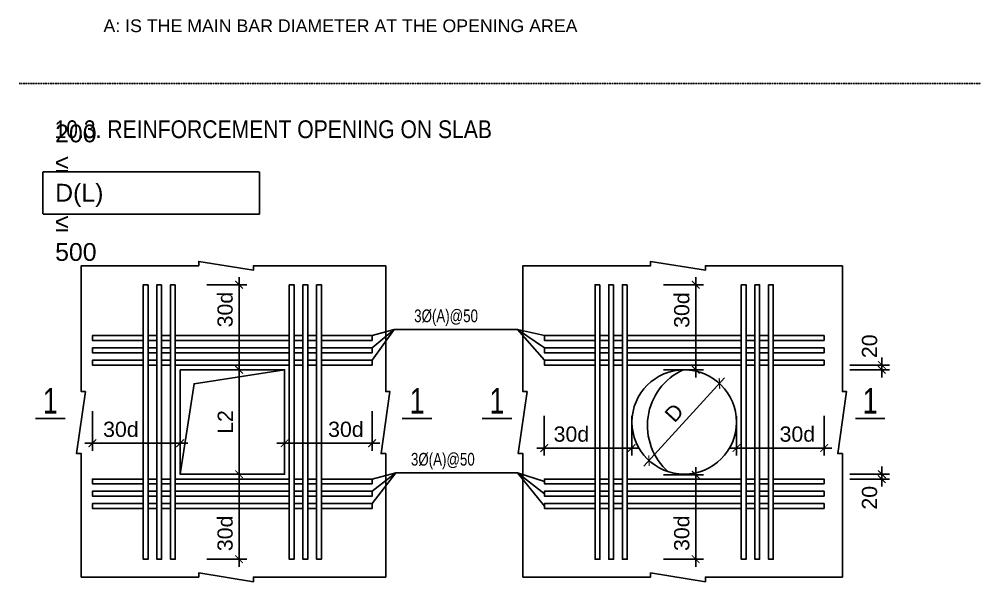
# Model space of a CAD drawing. Header units: millimetres. Extents: x -241424 to 696054, y -125618 to 93710.
# Drawn here: x 160883 to 179814, y -51086 to -40010 of the extents above; entities that cross this region are included whole.
import ezdxf
from ezdxf.enums import TextEntityAlignment as Align

# ---------------------------------------------------------------- set-up
doc = ezdxf.new("R2010")
doc.units = ezdxf.units.MM
doc.header["$LTSCALE"] = 7
doc.header["$PDMODE"] = 3
doc.linetypes.add('HIDDEN', pattern=[0.375, 0.25, -0.125])
doc.layers.get('0').update_dxf_attribs({"linetype": 'CONTINUOUS'})
doc.layers.get('Defpoints').update_dxf_attribs({"color": 6, "linetype": 'CONTINUOUS'})
for name, color, linetype in [('CDC_02_DIM', 1, 'CONTINUOUS'), ('CDC_03_BORDER', 3, 'CONTINUOUS'), ('CDC_04_HIDDEN', 8, 'HIDDEN'), ('CDC_05_STEEL', 4, 'CONTINUOUS'), ('CDC_06_TEXT', 2, 'CONTINUOUS'), ('CDC_11_NOTE', 8, 'CONTINUOUS')]:
    doc.layers.add(name, color=color, linetype=linetype)
doc.styles.add('ARIAL', font='arial.ttf')
doc.dimstyles.new('DIM1-25', dxfattribs={"dimscale": 1.2, "dimtxt": 250, "dimasz": 125, "dimexe": 125, "dimexo": 0.06, "dimgap": 100, "dimtad": 1, "dimdec": 0, "dimzin": 0, "dimdsep": 46, "dimtxsty": 'ARIAL', "dimblk": 'ARCHTICK', "dimcen": 100, "dimdle": 125, "dimclrd": 256, "dimclre": 1, "dimclrt": 2, "dimadec": 0, "dimazin": 0, "dimtfac": 1, "dimtdec": 0, "dimtix": 1, "dimtmove": 2, "dimatfit": 0, "dimfxl": 1, "dimtolj": 1, "dimtzin": 0, "dimarcsym": 0})

# ---------------------------------------------------------------- blocks, each defined once
blk = doc.blocks.new('_ArchTick')
at = {"color": 0, "linetype": 'ByBlock', "const_width": 0.15}
blk.add_lwpolyline([(-0.5, -0.5), (0.5, 0.5)], dxfattribs=at)
blk = doc.blocks.new('*D432')
at = {"layer": 'CDC_02_DIM', "lineweight": -2, "transparency": 16777216}
blk.add_line((174202, -50792), (174202, -48828), dxfattribs=at)
at = {"layer": 'CDC_02_DIM', "color": 1, "lineweight": -2, "transparency": 16777216}
for p, q in [((173569, -48978), (174352, -48978)), ((173569, -50642), (174352, -50642))]:
    blk.add_line(p, q, dxfattribs=at)
at = {"layer": 'Defpoints', "color": 0, "transparency": 16777216}
for p in [(173569, -48978), (174202, -48978), (173569, -50642)]:
    blk.add_point(p, dxfattribs=at)
at = {"layer": 'CDC_02_DIM', "lineweight": -2, "transparency": 16777216, "xscale": 150, "yscale": 150, "zscale": 150}
for p, rotation in [((174202, -48978), 90), ((174202, -50642), 270)]:
    blk.add_blockref('_ArchTick', p, dxfattribs=dict(at, rotation=rotation))
at = {"layer": 'CDC_02_DIM', "color": 2, "transparency": 16777216, "insert": (173928, -50130), "char_height": 300, "attachment_point": 5, "rotation": 90, "style": 'ARIAL'}
blk.add_mtext('\\A1;30d', dxfattribs=at)
blk = doc.blocks.new('*D433')
at = {"layer": 'CDC_02_DIM', "lineweight": -2, "transparency": 16777216}
blk.add_line((165211, -50792), (165211, -48819), dxfattribs=at)
at = {"layer": 'CDC_02_DIM', "color": 1, "lineweight": -2, "transparency": 16777216}
for p, q in [((164578, -48969), (165361, -48969)), ((164578, -50642), (165361, -50642))]:
    blk.add_line(p, q, dxfattribs=at)
at = {"layer": 'Defpoints', "color": 0, "transparency": 16777216}
for p in [(164578, -48969), (165211, -48969), (164578, -50642)]:
    blk.add_point(p, dxfattribs=at)
at = {"layer": 'CDC_02_DIM', "lineweight": -2, "transparency": 16777216, "xscale": 150, "yscale": 150, "zscale": 150}
for p, rotation in [((165211, -48969), 90), ((165211, -50642), 270)]:
    blk.add_blockref('_ArchTick', p, dxfattribs=dict(at, rotation=rotation))
at = {"layer": 'CDC_02_DIM', "color": 2, "transparency": 16777216, "insert": (164937, -50133), "char_height": 300, "attachment_point": 5, "rotation": 90, "style": 'ARIAL'}
blk.add_mtext('\\A1;30d', dxfattribs=at)
blk = doc.blocks.new('*D441')
at = {"layer": 'CDC_02_DIM', "color": 1, "lineweight": -2, "transparency": 16777216}
for p, q in [((175004, -47820), (175004, -48603)), ((176730, -47820), (176730, -48603))]:
    blk.add_line(p, q, dxfattribs=at)
at = {"layer": 'CDC_02_DIM', "lineweight": -2, "transparency": 16777216}
blk.add_line((176880, -48453), (174854, -48453), dxfattribs=at)
at = {"layer": 'Defpoints', "color": 0, "transparency": 16777216}
for p in [(175004, -47820), (176730, -47820), (175004, -48453)]:
    blk.add_point(p, dxfattribs=at)
at = {"layer": 'CDC_02_DIM', "lineweight": -2, "transparency": 16777216, "xscale": 150, "yscale": 150, "zscale": 150, "rotation": 180}
blk.add_blockref('_ArchTick', (175004, -48453), dxfattribs=at)
at = {"layer": 'CDC_02_DIM', "lineweight": -2, "transparency": 16777216, "xscale": 150, "yscale": 150, "zscale": 150}
blk.add_blockref('_ArchTick', (176730, -48453), dxfattribs=at)
at = {"layer": 'CDC_02_DIM', "color": 2, "transparency": 16777216, "insert": (176203, -48180), "char_height": 300, "attachment_point": 5, "style": 'ARIAL'}
blk.add_mtext('\\A1;30d', dxfattribs=at)
blk = doc.blocks.new('*D442')
at = {"layer": 'CDC_02_DIM', "color": 1, "lineweight": -2, "transparency": 16777216}
for p, q in [((164578, -45239), (165361, -45239)), ((164578, -46912), (165361, -46912))]:
    blk.add_line(p, q, dxfattribs=at)
at = {"layer": 'CDC_02_DIM', "lineweight": -2, "transparency": 16777216}
blk.add_line((165211, -45089), (165211, -47062), dxfattribs=at)
at = {"layer": 'Defpoints', "color": 0, "transparency": 16777216}
for p in [(164578, -45239), (164578, -46912), (165211, -46912)]:
    blk.add_point(p, dxfattribs=at)
at = {"layer": 'CDC_02_DIM', "lineweight": -2, "transparency": 16777216, "xscale": 150, "yscale": 150, "zscale": 150}
for p, rotation in [((165211, -45239), 90), ((165211, -46912), 270)]:
    blk.add_blockref('_ArchTick', p, dxfattribs=dict(at, rotation=rotation))
at = {"layer": 'CDC_02_DIM', "color": 2, "transparency": 16777216, "insert": (164937, -45727), "char_height": 300, "attachment_point": 5, "rotation": 90, "style": 'ARIAL'}
blk.add_mtext('\\A1;30d', dxfattribs=at)
blk = doc.blocks.new('*D443')
at = {"layer": 'CDC_02_DIM', "color": 1, "lineweight": -2, "transparency": 16777216}
for p, q in [((162324, -47726), (162324, -48509)), ((164050, -47726), (164050, -48509))]:
    blk.add_line(p, q, dxfattribs=at)
at = {"layer": 'CDC_02_DIM', "lineweight": -2, "transparency": 16777216}
blk.add_line((162174, -48359), (164200, -48359), dxfattribs=at)
at = {"layer": 'Defpoints', "color": 0, "transparency": 16777216}
for p in [(162324, -47726), (164050, -47726), (164050, -48359)]:
    blk.add_point(p, dxfattribs=at)
at = {"layer": 'CDC_02_DIM', "lineweight": -2, "transparency": 16777216, "xscale": 150, "yscale": 150, "zscale": 150, "rotation": 180}
blk.add_blockref('_ArchTick', (162324, -48359), dxfattribs=at)
at = {"layer": 'CDC_02_DIM', "lineweight": -2, "transparency": 16777216, "xscale": 150, "yscale": 150, "zscale": 150}
blk.add_blockref('_ArchTick', (164050, -48359), dxfattribs=at)
at = {"layer": 'CDC_02_DIM', "color": 2, "transparency": 16777216, "insert": (162884, -48086), "char_height": 300, "attachment_point": 5, "style": 'ARIAL'}
blk.add_mtext('\\A1;30d', dxfattribs=at)
blk = doc.blocks.new('*D444')
at = {"layer": 'CDC_02_DIM', "color": 1, "lineweight": -2, "transparency": 16777216}
for p, q in [((166107, -47726), (166107, -48509)), ((167832, -47726), (167832, -48509))]:
    blk.add_line(p, q, dxfattribs=at)
at = {"layer": 'CDC_02_DIM', "lineweight": -2, "transparency": 16777216}
blk.add_line((167982, -48359), (165957, -48359), dxfattribs=at)
at = {"layer": 'Defpoints', "color": 0, "transparency": 16777216}
for p in [(166107, -47726), (167832, -47726), (166107, -48359)]:
    blk.add_point(p, dxfattribs=at)
at = {"layer": 'CDC_02_DIM', "lineweight": -2, "transparency": 16777216, "xscale": 150, "yscale": 150, "zscale": 150, "rotation": 180}
blk.add_blockref('_ArchTick', (166107, -48359), dxfattribs=at)
at = {"layer": 'CDC_02_DIM', "lineweight": -2, "transparency": 16777216, "xscale": 150, "yscale": 150, "zscale": 150}
blk.add_blockref('_ArchTick', (167832, -48359), dxfattribs=at)
at = {"layer": 'CDC_02_DIM', "color": 2, "transparency": 16777216, "insert": (167314, -48086), "char_height": 300, "attachment_point": 5, "style": 'ARIAL'}
blk.add_mtext('\\A1;30d', dxfattribs=at)
blk = doc.blocks.new('*D415')
at = {"layer": 'CDC_02_DIM', "color": 1, "lineweight": -2, "transparency": 16777216}
for p, q in [((173569, -45239), (174352, -45239)), ((173569, -46912), (174352, -46912))]:
    blk.add_line(p, q, dxfattribs=at)
at = {"layer": 'CDC_02_DIM', "lineweight": -2, "transparency": 16777216}
blk.add_line((174202, -45089), (174202, -47062), dxfattribs=at)
at = {"layer": 'Defpoints', "color": 0, "transparency": 16777216}
for p in [(173569, -45239), (173569, -46912), (174202, -46912)]:
    blk.add_point(p, dxfattribs=at)
at = {"layer": 'CDC_02_DIM', "lineweight": -2, "transparency": 16777216, "xscale": 150, "yscale": 150, "zscale": 150}
for p, rotation in [((174202, -45239), 90), ((174202, -46912), 270)]:
    blk.add_blockref('_ArchTick', p, dxfattribs=dict(at, rotation=rotation))
at = {"layer": 'CDC_02_DIM', "color": 2, "transparency": 16777216, "insert": (173928, -45737), "char_height": 300, "attachment_point": 5, "rotation": 90, "style": 'ARIAL'}
blk.add_mtext('\\A1;30d', dxfattribs=at)
blk = doc.blocks.new('*D416')
at = {"layer": 'CDC_02_DIM', "color": 1, "lineweight": -2, "transparency": 16777216}
for p, q in [((171221, -47820), (171221, -48603)), ((172941, -47820), (172941, -48603))]:
    blk.add_line(p, q, dxfattribs=at)
at = {"layer": 'CDC_02_DIM', "lineweight": -2, "transparency": 16777216}
blk.add_line((171071, -48453), (173091, -48453), dxfattribs=at)
at = {"layer": 'Defpoints', "color": 0, "transparency": 16777216}
for p in [(171221, -47820), (172941, -47820), (172941, -48453)]:
    blk.add_point(p, dxfattribs=at)
at = {"layer": 'CDC_02_DIM', "lineweight": -2, "transparency": 16777216, "xscale": 150, "yscale": 150, "zscale": 150, "rotation": 180}
blk.add_blockref('_ArchTick', (171221, -48453), dxfattribs=at)
at = {"layer": 'CDC_02_DIM', "lineweight": -2, "transparency": 16777216, "xscale": 150, "yscale": 150, "zscale": 150}
blk.add_blockref('_ArchTick', (172941, -48453), dxfattribs=at)
at = {"layer": 'CDC_02_DIM', "color": 2, "transparency": 16777216, "insert": (171754, -48180), "char_height": 300, "attachment_point": 5, "style": 'ARIAL'}
blk.add_mtext('\\A1;30d', dxfattribs=at)
blk = doc.blocks.new('*D417')
at = {"layer": 'CDC_02_DIM', "lineweight": -2, "transparency": 16777216}
for p, q in [((177866, -46818), (177866, -46668)), ((177866, -46818), (177866, -46912)), ((177866, -46912), (177866, -47062))]:
    blk.add_line(p, q, dxfattribs=at)
at = {"layer": 'CDC_02_DIM', "color": 1, "lineweight": -2, "transparency": 16777216}
for p, q in [((177233, -46818), (178016, -46818)), ((177233, -46912), (178016, -46912))]:
    blk.add_line(p, q, dxfattribs=at)
at = {"layer": 'Defpoints', "color": 0, "transparency": 16777216}
for p in [(177233, -46818), (177233, -46912), (177866, -46912)]:
    blk.add_point(p, dxfattribs=at)
at = {"layer": 'CDC_02_DIM', "lineweight": -2, "transparency": 16777216, "xscale": 150, "yscale": 150, "zscale": 150}
for p, rotation in [((177866, -46818), 270), ((177866, -46912), 90)]:
    blk.add_blockref('_ArchTick', p, dxfattribs=dict(at, rotation=rotation))
at = {"layer": 'CDC_02_DIM', "color": 2, "transparency": 16777216, "insert": (177625, -46449), "char_height": 300, "attachment_point": 5, "rotation": 90, "style": 'ARIAL'}
blk.add_mtext('\\A1;20', dxfattribs=at)
blk = doc.blocks.new('*D418')
at = {"layer": 'CDC_02_DIM', "lineweight": -2, "transparency": 16777216}
blk.add_line((174770, -47070), (173181, -48811), dxfattribs=at)
at = {"layer": 'Defpoints', "color": 0, "transparency": 16777216}
for p in [(174669, -47181), (173282, -48700)]:
    blk.add_point(p, dxfattribs=at)
at = {"layer": 'CDC_02_DIM', "lineweight": -2, "transparency": 16777216, "xscale": 150, "yscale": 150, "zscale": 150}
for p, rotation in [((174669, -47181), 47.62635497643354), ((173282, -48700), 227.6263549764336)]:
    blk.add_blockref('_ArchTick', p, dxfattribs=dict(at, rotation=rotation))
at = {"layer": 'CDC_02_DIM', "color": 2, "transparency": 16777216, "insert": (173776, -47758), "char_height": 300, "attachment_point": 5, "rotation": 47.6264, "style": 'ARIAL'}
blk.add_mtext('\\A1;D', dxfattribs=at)
blk = doc.blocks.new('*D409')
at = {"layer": 'CDC_02_DIM', "color": 1, "lineweight": -2, "transparency": 16777216}
for p, q in [((164578, -46912), (165361, -46912)), ((164578, -48969), (165361, -48969))]:
    blk.add_line(p, q, dxfattribs=at)
at = {"layer": 'CDC_02_DIM', "lineweight": -2, "transparency": 16777216}
blk.add_line((165211, -49119), (165211, -46762), dxfattribs=at)
at = {"layer": 'Defpoints', "color": 0, "transparency": 16777216}
for p in [(164578, -46912), (165211, -46912), (164578, -48969)]:
    blk.add_point(p, dxfattribs=at)
at = {"layer": 'CDC_02_DIM', "lineweight": -2, "transparency": 16777216, "xscale": 150, "yscale": 150, "zscale": 150}
for p, rotation in [((165211, -46912), 90), ((165211, -48969), 270)]:
    blk.add_blockref('_ArchTick', p, dxfattribs=dict(at, rotation=rotation))
at = {"layer": 'CDC_02_DIM', "color": 2, "transparency": 16777216, "insert": (164940, -47940), "char_height": 300, "attachment_point": 5, "rotation": 90, "style": 'ARIAL'}
blk.add_mtext('\\A1;L2', dxfattribs=at)
blk = doc.blocks.new('*D410')
at = {"layer": 'CDC_02_DIM', "lineweight": -2, "transparency": 16777216}
for p, q in [((177866, -48969), (177866, -48819)), ((177866, -49063), (177866, -48969)), ((177866, -49063), (177866, -49213))]:
    blk.add_line(p, q, dxfattribs=at)
at = {"layer": 'CDC_02_DIM', "color": 1, "lineweight": -2, "transparency": 16777216}
for p, q in [((177233, -48969), (178016, -48969)), ((177233, -49063), (178016, -49063))]:
    blk.add_line(p, q, dxfattribs=at)
at = {"layer": 'Defpoints', "color": 0, "transparency": 16777216}
for p in [(177233, -48969), (177866, -48969), (177233, -49063)]:
    blk.add_point(p, dxfattribs=at)
at = {"layer": 'CDC_02_DIM', "lineweight": -2, "transparency": 16777216, "xscale": 150, "yscale": 150, "zscale": 150}
for p, rotation in [((177866, -48969), 270), ((177866, -49063), 90)]:
    blk.add_blockref('_ArchTick', p, dxfattribs=dict(at, rotation=rotation))
at = {"layer": 'CDC_02_DIM', "color": 2, "transparency": 16777216, "insert": (177625, -49432), "char_height": 300, "attachment_point": 5, "rotation": 90, "style": 'ARIAL'}
blk.add_mtext('\\A1;20', dxfattribs=at)

msp = doc.modelspace()

# ---------------------------------------------------------------- linework, layer by layer
at = {"layer": 'CDC_03_BORDER'}
for points in [[(168099.3, -44862.3), (168099.3, -47341.1), (168182.1, -47341.1), (168007.7, -48562.2), (168099.3, -48562.2), (168099.3, -50994.4), (165494.9, -50994.4), (165494.9, -51086), (164416.4, -50911.7), (164416.4, -50994.4), (162104.6, -50994.4), (162104.6, -48562.2), (162013.1, -48562.2), (162187.4, -47341.1), (162104.6, -47341.1), (162104.6, -44862.3), (164416.4, -44862.3), (164416.4, -44779.6), (165494.9, -44953.9), (165494.9, -44862.3)], [(177090.3, -44862.3), (177090.3, -47341.1), (177173, -47341.1), (176998.7, -48562.2), (177090.3, -48562.2), (177090.3, -50994.4), (174392.2, -50994.4), (174392.2, -51086), (173313.6, -50911.7), (173313.6, -50994.4), (170799.1, -50994.4), (170799.1, -48562.2), (170707.6, -48562.2), (170881.9, -47341.1), (170799.1, -47341.1), (170799.1, -44862.3), (173313.6, -44862.3), (173313.6, -44779.6), (174392.2, -44953.9), (174392.2, -44862.3)], [(164049.7, -46911.9), (166106.8, -46911.9), (166106.8, -48968.9), (164049.7, -48968.9)]]:
    msp.add_lwpolyline(points, close=True, dxfattribs=at)
msp.add_circle((173975.5, -47940.4), 1028.5, dxfattribs=at)
at = {"layer": 'CDC_04_HIDDEN'}
msp.add_lwpolyline([(161347.8, -43014.6), (165616.3, -43014.6), (165616.3, -43849.9), (161347.8, -43849.9)], close=True, dxfattribs=at)
at = {"layer": 'CDC_05_STEEL'}
for points in [[(163418.4, -45238.9), (163324.2, -45238.9), (163324.2, -50641.9), (163418.4, -50641.9)], [(163687.2, -45238.9), (163592.9, -45238.9), (163592.9, -50641.9), (163687.2, -50641.9)], [(163956, -45238.9), (163861.7, -45238.9), (163861.7, -50641.9), (163956, -50641.9)], [(166200.5, -45238.9), (166294.8, -45238.9), (166294.8, -50641.9), (166200.5, -50641.9)], [(166469.3, -45238.9), (166563.5, -45238.9), (166563.5, -50641.9), (166469.3, -50641.9)], [(166738, -45238.9), (166832.3, -45238.9), (166832.3, -50641.9), (166738, -50641.9)], [(172315.7, -45238.9), (172221.4, -45238.9), (172221.4, -50641.9), (172315.7, -50641.9)], [(172584.5, -45238.9), (172490.2, -45238.9), (172490.2, -50641.9), (172584.5, -50641.9)], [(172853.3, -45238.9), (172759, -45238.9), (172759, -50641.9), (172853.3, -50641.9)], [(175097.7, -45238.9), (175192, -45238.9), (175192, -50641.9), (175097.7, -50641.9)], [(175366.5, -45238.9), (175460.8, -45238.9), (175460.8, -50641.9), (175366.5, -50641.9)], [(175635.3, -45238.9), (175729.6, -45238.9), (175729.6, -50641.9), (175635.3, -50641.9)]]:
    msp.add_lwpolyline(points, close=True, dxfattribs=at)
for points in [[(163324.2, -46333.2), (162324.2, -46333.2), (162324.2, -46238.9), (163324.2, -46238.9)], [(163418.4, -46238.9), (163592.9, -46238.9)], [(163592.9, -46333.2), (163418.4, -46333.2)], [(163687.2, -46238.9), (163861.7, -46238.9)], [(163861.7, -46333.2), (163687.2, -46333.2)], [(163956, -46238.9), (166200.5, -46238.9)], [(166200.5, -46333.2), (163956, -46333.2)], [(166294.8, -46238.9), (166469.3, -46238.9)], [(166469.3, -46333.2), (166294.8, -46333.2)], [(166563.5, -46238.9), (166738, -46238.9)], [(166738, -46333.2), (166563.5, -46333.2)], [(166832.3, -46238.9), (167832.3, -46238.9), (167832.3, -46333.2), (166832.3, -46333.2)], [(172221.4, -46333.2), (171221.4, -46333.2), (171221.4, -46238.9), (172221.4, -46238.9)], [(172315.7, -46238.9), (172490.2, -46238.9)], [(172490.2, -46333.2), (172315.7, -46333.2)], [(172584.5, -46238.9), (172759, -46238.9)], [(172759, -46333.2), (172584.5, -46333.2)], [(172853.3, -46238.9), (175097.7, -46238.9)], [(175097.7, -46333.2), (172853.3, -46333.2)], [(175192, -46238.9), (175366.5, -46238.9)], [(175366.5, -46333.2), (175192, -46333.2)], [(175460.8, -46238.9), (175635.3, -46238.9)], [(175635.3, -46333.2), (175460.8, -46333.2)], [(175729.6, -46238.9), (176729.6, -46238.9), (176729.6, -46333.2), (175729.6, -46333.2)], [(163324.2, -46575.7), (162324.2, -46575.7), (162324.2, -46481.4), (163324.2, -46481.4)], [(163418.4, -46481.4), (163592.9, -46481.4)], [(163687.2, -46481.4), (163861.7, -46481.4)], [(163956, -46481.4), (166200.5, -46481.4)], [(166294.8, -46481.4), (166469.3, -46481.4)], [(166563.5, -46481.4), (166738, -46481.4)], [(166832.3, -46481.4), (167832.3, -46481.4), (167832.3, -46575.7), (166832.3, -46575.7)], [(172221.4, -46575.7), (171221.4, -46575.7), (171221.4, -46481.4), (172221.4, -46481.4)], [(172315.7, -46481.4), (172490.2, -46481.4)], [(172584.5, -46481.4), (172759, -46481.4)], [(172853.3, -46481.4), (175097.7, -46481.4)], [(175192, -46481.4), (175366.5, -46481.4)], [(175460.8, -46481.4), (175635.3, -46481.4)], [(175729.6, -46481.4), (176729.6, -46481.4), (176729.6, -46575.7), (175729.6, -46575.7)], [(163324.2, -46818.2), (162324.2, -46818.2), (162324.2, -46723.9), (163324.2, -46723.9)], [(163592.9, -46575.7), (163418.4, -46575.7)], [(163418.4, -46723.9), (163592.9, -46723.9)], [(163861.7, -46575.7), (163687.2, -46575.7)], [(163687.2, -46723.9), (163861.7, -46723.9)], [(166200.5, -46575.7), (163956, -46575.7)], [(163956, -46723.9), (166200.5, -46723.9)], [(166469.3, -46575.7), (166294.8, -46575.7)], [(166294.8, -46723.9), (166469.3, -46723.9)], [(166738, -46575.7), (166563.5, -46575.7)], [(166563.5, -46723.9), (166738, -46723.9)], [(166832.3, -46723.9), (167832.3, -46723.9), (167832.3, -46818.2), (166832.3, -46818.2)], [(172221.4, -46818.2), (171221.4, -46818.2), (171221.4, -46723.9), (172221.4, -46723.9)], [(172490.2, -46575.7), (172315.7, -46575.7)], [(172315.7, -46723.9), (172490.2, -46723.9)], [(172759, -46575.7), (172584.5, -46575.7)], [(172584.5, -46723.9), (172759, -46723.9)], [(175097.7, -46575.7), (172853.3, -46575.7)], [(172853.3, -46723.9), (175097.7, -46723.9)], [(175366.5, -46575.7), (175192, -46575.7)], [(175192, -46723.9), (175366.5, -46723.9)], [(175635.3, -46575.7), (175460.8, -46575.7)], [(175460.8, -46723.9), (175635.3, -46723.9)], [(175729.6, -46723.9), (176729.6, -46723.9), (176729.6, -46818.2), (175729.6, -46818.2)], [(163592.9, -46818.2), (163418.4, -46818.2)], [(163861.7, -46818.2), (163687.2, -46818.2)], [(166200.5, -46818.2), (163956, -46818.2)], [(166469.3, -46818.2), (166294.8, -46818.2)], [(166738, -46818.2), (166563.5, -46818.2)], [(172490.2, -46818.2), (172315.7, -46818.2)], [(172759, -46818.2), (172584.5, -46818.2)], [(175097.7, -46818.2), (172853.3, -46818.2)], [(175366.5, -46818.2), (175192, -46818.2)], [(175635.3, -46818.2), (175460.8, -46818.2)], [(163324.2, -49062.6), (162324.2, -49062.6), (162324.2, -49156.9), (163324.2, -49156.9)], [(163592.9, -49062.6), (163418.4, -49062.6)], [(163418.4, -49156.9), (163592.9, -49156.9)], [(163861.7, -49062.6), (163687.2, -49062.6)], [(163687.2, -49156.9), (163861.7, -49156.9)], [(166200.5, -49062.6), (163956, -49062.6)], [(163956, -49156.9), (166200.5, -49156.9)], [(166469.3, -49062.6), (166294.8, -49062.6)], [(166294.8, -49156.9), (166469.3, -49156.9)], [(166738, -49062.6), (166563.5, -49062.6)], [(166563.5, -49156.9), (166738, -49156.9)], [(166832.3, -49156.9), (167832.3, -49156.9), (167832.3, -49062.6), (166832.3, -49062.6)], [(172221.4, -49062.6), (171221.4, -49062.6), (171221.4, -49156.9), (172221.4, -49156.9)], [(172490.2, -49062.6), (172315.7, -49062.6)], [(172315.7, -49156.9), (172490.2, -49156.9)], [(172759, -49062.6), (172584.5, -49062.6)], [(172584.5, -49156.9), (172759, -49156.9)], [(175097.7, -49062.6), (172853.3, -49062.6)], [(172853.3, -49156.9), (175097.7, -49156.9)], [(175366.5, -49062.6), (175192, -49062.6)], [(175192, -49156.9), (175366.5, -49156.9)], [(175635.3, -49062.6), (175460.8, -49062.6)], [(175460.8, -49156.9), (175635.3, -49156.9)], [(175729.6, -49156.9), (176729.6, -49156.9), (176729.6, -49062.6), (175729.6, -49062.6)], [(163324.2, -49305.1), (162324.2, -49305.1), (162324.2, -49399.4), (163324.2, -49399.4)], [(163592.9, -49305.1), (163418.4, -49305.1)], [(163418.4, -49399.4), (163592.9, -49399.4)], [(163861.7, -49305.1), (163687.2, -49305.1)], [(163687.2, -49399.4), (163861.7, -49399.4)], [(166200.5, -49305.1), (163956, -49305.1)], [(163956, -49399.4), (166200.5, -49399.4)], [(166469.3, -49305.1), (166294.8, -49305.1)], [(166294.8, -49399.4), (166469.3, -49399.4)], [(166738, -49305.1), (166563.5, -49305.1)], [(166563.5, -49399.4), (166738, -49399.4)], [(166832.3, -49399.4), (167832.3, -49399.4), (167832.3, -49305.1), (166832.3, -49305.1)], [(172221.4, -49305.1), (171221.4, -49305.1), (171221.4, -49399.4), (172221.4, -49399.4)], [(172490.2, -49305.1), (172315.7, -49305.1)], [(172315.7, -49399.4), (172490.2, -49399.4)], [(172759, -49305.1), (172584.5, -49305.1)], [(172584.5, -49399.4), (172759, -49399.4)], [(175097.7, -49305.1), (172853.3, -49305.1)], [(172853.3, -49399.4), (175097.7, -49399.4)], [(175366.5, -49305.1), (175192, -49305.1)], [(175192, -49399.4), (175366.5, -49399.4)], [(175635.3, -49305.1), (175460.8, -49305.1)], [(175460.8, -49399.4), (175635.3, -49399.4)], [(175729.6, -49399.4), (176729.6, -49399.4), (176729.6, -49305.1), (175729.6, -49305.1)], [(163324.2, -49547.6), (162324.2, -49547.6), (162324.2, -49641.9), (163324.2, -49641.9)], [(163592.9, -49547.6), (163418.4, -49547.6)], [(163861.7, -49547.6), (163687.2, -49547.6)], [(166200.5, -49547.6), (163956, -49547.6)], [(166469.3, -49547.6), (166294.8, -49547.6)], [(166738, -49547.6), (166563.5, -49547.6)], [(166832.3, -49641.9), (167832.3, -49641.9), (167832.3, -49547.6), (166832.3, -49547.6)], [(172221.4, -49547.6), (171221.4, -49547.6), (171221.4, -49641.9), (172221.4, -49641.9)], [(172490.2, -49547.6), (172315.7, -49547.6)], [(172759, -49547.6), (172584.5, -49547.6)], [(175097.7, -49547.6), (172853.3, -49547.6)], [(175366.5, -49547.6), (175192, -49547.6)], [(175635.3, -49547.6), (175460.8, -49547.6)], [(175729.6, -49641.9), (176729.6, -49641.9), (176729.6, -49547.6), (175729.6, -49547.6)], [(163418.4, -49641.9), (163592.9, -49641.9)], [(163687.2, -49641.9), (163861.7, -49641.9)], [(163956, -49641.9), (166200.5, -49641.9)], [(166294.8, -49641.9), (166469.3, -49641.9)], [(166563.5, -49641.9), (166738, -49641.9)], [(172315.7, -49641.9), (172490.2, -49641.9)], [(172584.5, -49641.9), (172759, -49641.9)], [(172853.3, -49641.9), (175097.7, -49641.9)], [(175192, -49641.9), (175366.5, -49641.9)], [(175460.8, -49641.9), (175635.3, -49641.9)]]:
    msp.add_lwpolyline(points, dxfattribs=at)
at = {"layer": 'CDC_11_NOTE'}
for p, q in [((168267.9, -46118.9), (167832.3, -46238.9)), ((168267.9, -46118.9), (167832.3, -46481.4)), ((168267.9, -46118.9), (167832.3, -46723.9)), ((170692.2, -46118.9), (171221.4, -46238.9)), ((170692.2, -46118.9), (171221.4, -46481.4)), ((170692.2, -46118.9), (171221.4, -46723.9)), ((168296.9, -48942.6), (167832.3, -49062.6)), ((168296.9, -48942.6), (167832.3, -49305.1)), ((168296.9, -48942.6), (167832.3, -49547.6)), ((170692.2, -48942.6), (171221.4, -49109.8)), ((170692.2, -48942.6), (171221.4, -49352.3)), ((170692.2, -48942.6), (171221.4, -49594.7))]:
    msp.add_line(p, q, dxfattribs=at)
for points in [[(169488.4, -46118.9), (168267.9, -46118.9)], [(169471.6, -46118.9), (170692.2, -46118.9)], [(164049.7, -48968.9), (164325.3, -47187.4), (166106.8, -46911.9)], [(169517.4, -48942.6), (168296.9, -48942.6)], [(169471.6, -48942.6), (170692.2, -48942.6)]]:
    msp.add_lwpolyline(points, dxfattribs=at)
msp.add_arc((174458.6, -48010.2), 1208, 114.62422, 228.93022, dxfattribs=at)
at = {"layer": 'Defpoints', "linetype": 'HIDDEN', "ltscale": 0.1}
msp.add_line((160883, -41277.8), (179814, -41277.8), dxfattribs=at)

# ---------------------------------------------------------------- texts
at = {"layer": 'CDC_06_TEXT', "style": 'ARIAL'}
msp.add_text('A: IS THE MAIN BAR DIAMETER AT THE OPENING AREA', height=250, dxfattribs=at).set_placement((162541.2, -40263.7))
at = {"layer": 'CDC_06_TEXT', "color": 4, "style": 'ARIAL', "width": 0.85}
msp.add_text('10.3. REINFORCEMENT OPENING ON SLAB', height=350, dxfattribs=at).set_placement((161577.2, -42175.9), align=Align.MIDDLE_LEFT)
at = {"layer": 'CDC_06_TEXT', "style": 'ARIAL', "width": 0.75}
for p in [(169286.8, -45881), (169223.2, -48704.7)]:
    msp.add_text('3%%C(A)@50', height=250, dxfattribs=at).set_placement(p, align=Align.MIDDLE)
for p in [(161494.7, -47773.6), (168716.2, -47773.6), (170289.5, -47773.6), (177637, -47773.6)]:
    msp.add_text('%%U 1 ', height=500, dxfattribs=at).set_placement(p, align=Align.CENTER)
at = {"layer": 'CDC_06_TEXT', "insert": (161590, -43428), "char_height": 350, "width": 0.85, "attachment_point": 4, "style": 'ARIAL'}
msp.add_mtext('200 ≤ D(L) ≤ 500', dxfattribs=at)

# ---------------------------------------------------------------- dimensions: what is measured, and where the dimension line sits
at = {"layer": 'CDC_02_DIM'}
for base, p1, p2, angle, text, picture, middle in [((165210.7, -46911.9), (164577.8, -45238.9), (164577.8, -46911.9), 90, '30d', '*D442', (164937.4, -45726.7)), ((174201.7, -46911.9), (173568.8, -45238.9), (173568.8, -46911.9), 90, '30d', '*D415', (173928.4, -45737.1)), ((177865.9, -46911.9), (177232.5, -46818.2), (177232.5, -46911.9), 90, '20', '*D417', (177624.6, -46448.5)), ((164049.7, -48359.1), (162324.2, -47726.2), (164049.7, -47726.2), 180, '30d', '*D443', (162884.4, -48085.8)), ((172941.3, -48452.8), (171221.4, -47819.9), (172941.3, -47819.9), 180, '30d', '*D416', (171754, -48179.5)), ((165210.7, -48968.9), (164577.8, -50641.9), (164577.8, -48968.9), 270, '30d', '*D433', (164937.4, -50132.6)), ((174201.7, -48978.5), (173568.8, -50641.9), (173568.8, -48978.5), 270, '30d', '*D432', (173928.4, -50130.5)), ((177865.9, -48968.9), (177232.5, -49062.6), (177232.5, -48968.9), 270, '20', '*D410', (177624.6, -49432.3))]:
    dim = msp.add_linear_dim(base=base, p1=p1, p2=p2, angle=angle, text=text, dimstyle='DIM1-25', override={"dimtxsty": 'ARIAL'}, dxfattribs=at)
    dim.commit()
    dim.dimension.update_dxf_attribs({"geometry": picture, "text_midpoint": middle, "dimtype": 160})
dim = msp.add_linear_dim(base=(165210.6, -46911.9), p1=(164577.8, -48968.9), p2=(164577.9, -46911.9), angle=270, text='L2', dimstyle='DIM1-25', override={"dimtxsty": 'ARIAL'}, dxfattribs=at)
dim.commit()
dim.dimension.update_dxf_attribs({"geometry": '*D409', "text_midpoint": (164940, -47940.4)})
dim = msp.add_diameter_dim_2p(p1=(174668.7, -47180.6), p2=(173282.3, -48700.2), text='D', dimstyle='DIM1-25', override={"dimtxsty": 'ARIAL'}, dxfattribs=at)
dim.commit()
dim.dimension.update_dxf_attribs({"geometry": '*D418', "text_midpoint": (173776, -47758.4)})
for base, p1, p2, picture, middle in [((166106.8, -48359.1), (167832.3, -47726.2), (166106.8, -47726.2), '*D444', (167314.4, -48085.8)), ((175004.1, -48452.8), (176729.6, -47819.9), (175004.1, -47819.9), '*D441', (176202.8, -48179.5))]:
    dim = msp.add_linear_dim(base=base, p1=p1, p2=p2, text='30d', dimstyle='DIM1-25', override={"dimtxsty": 'ARIAL'}, dxfattribs=at)
    dim.commit()
    dim.dimension.update_dxf_attribs({"geometry": picture, "text_midpoint": middle, "dimtype": 160})

doc.saveas('drawing.dxf')
